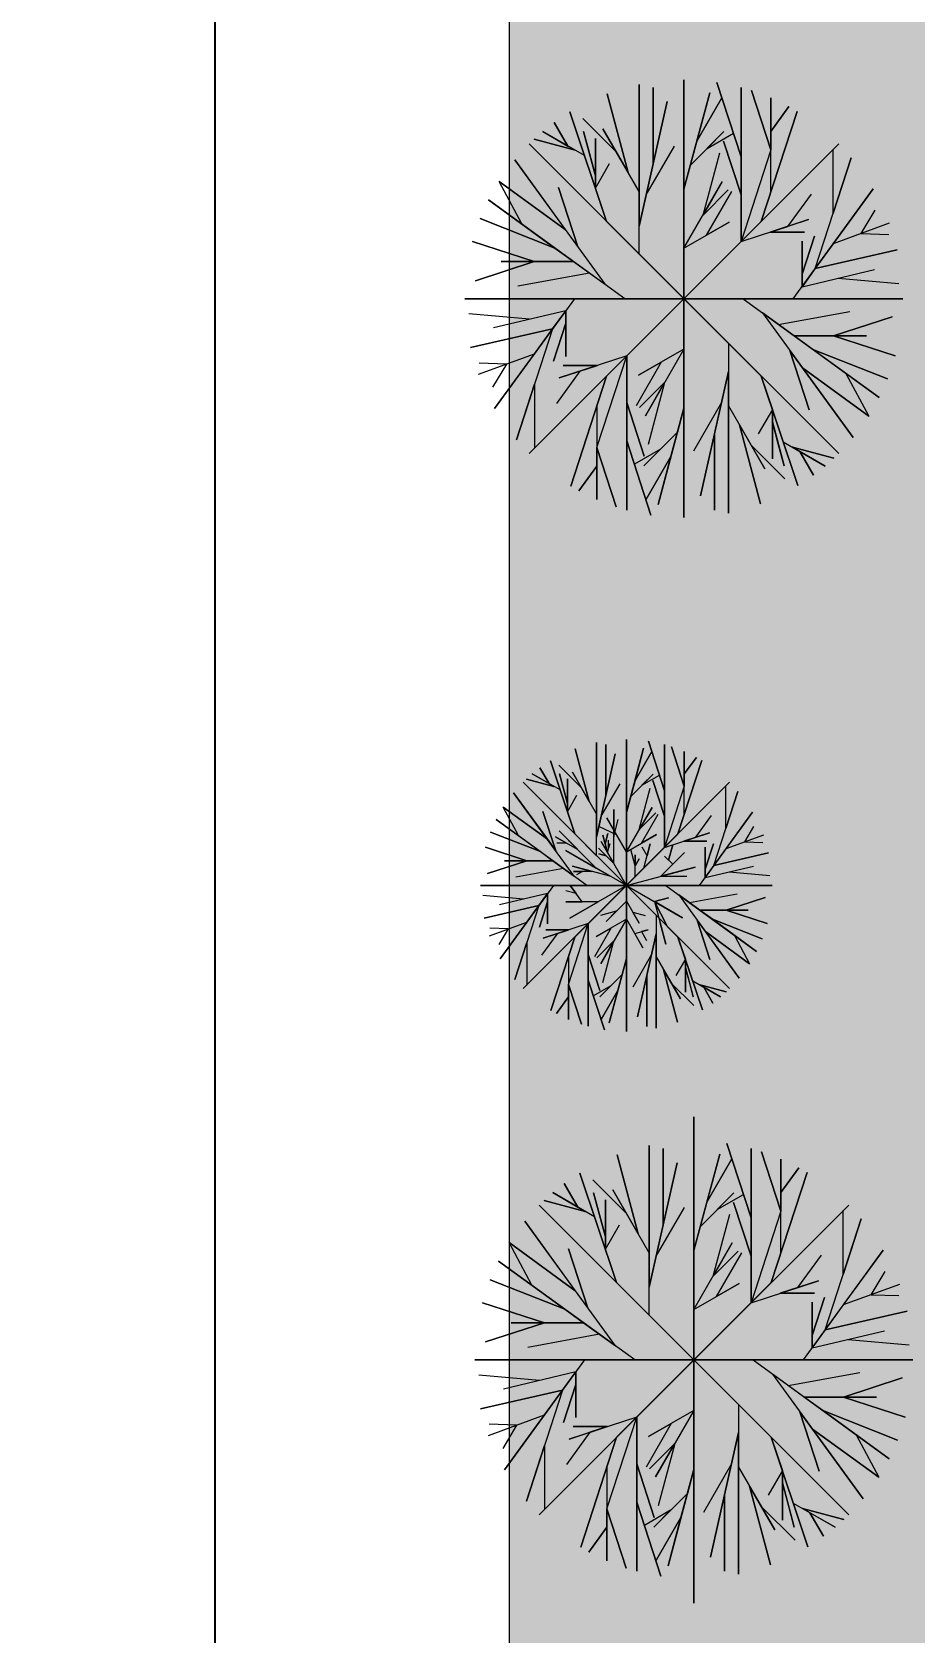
# Model space of a CAD drawing. Header units: millimetres. Extents: x 0 to 241, y -16 to 86.
# Drawn here: x 189.2 to 193.47, y 11.27 to 18.98 of the extents above; entities that cross this region are included whole.
import ezdxf

# ---------------------------------------------------------------- set-up
doc = ezdxf.new("R2010")
doc.units = ezdxf.units.MM
for name, color, linetype, lineweight in [('Warstwa1', 92, 'Continuous', 15), ('Warstwa2', 30, 'Continuous', 15), ('Warstwa3', 7, 'Continuous', 15), ('Warstwa4', 91, 'Continuous', 20)]:
    doc.layers.add(name, color=color, linetype=linetype, lineweight=lineweight)
doc.styles.get("Standard").update_dxf_attribs({"font": 'arial.ttf'})
doc.dimstyles.new('Kopia ISO-25', dxfattribs={"dimtxt": 0.5, "dimasz": 0.5, "dimexe": 0.3, "dimexo": 0, "dimgap": 0.3, "dimtad": 1, "dimdec": 0, "dimtxsty": 'Standard', "dimcen": 2.5, "dimadec": 0, "dimazin": 0, "dimtfac": 1, "dimtdec": 0, "dimtmove": 0, "dimatfit": 3, "dimfxl": 1, "dimarcsym": 0})

# ---------------------------------------------------------------- blocks, each defined once
blk = doc.blocks.new('*D13')
at = {"layer": 'Defpoints', "color": 0, "transparency": 16777216}
for p in [(191.5, 27.2), (190.0829, -14.2), (191.5, -14.2)]:
    blk.add_point(p, dxfattribs=at)
at = {"layer": 'Warstwa3', "color": 0, "lineweight": -2, "transparency": 16777216}
for p, q in [((191.5, 27.2), (189.7829, 27.2)), ((190.0829, 26.7), (190.0829, -13.7)), ((191.5, -14.2), (189.7829, -14.2))]:
    blk.add_line(p, q, dxfattribs=at)
at = {"layer": 'Warstwa3', "color": 0, "transparency": 16777216}
for points in [[(189.9996, 26.7), (190.1663, 26.7), (190.0829, 27.2)], [(189.9996, -13.7), (190.1663, -13.7), (190.0829, -14.2)]]:
    blk.add_solid(points, dxfattribs=at)
at = {"layer": 'Warstwa3', "color": 0, "transparency": 16777216, "insert": (189.5319, 6.5), "char_height": 0.5, "attachment_point": 5, "rotation": 90}
blk.add_mtext('41', dxfattribs=at)

msp = doc.modelspace()

# ---------------------------------------------------------------- hatches: boundary and pattern name
at = {"layer": 'Warstwa4'}
h = msp.add_hatch(color=256, dxfattribs=at)
h.set_gradient(color1=(127, 255, 127), color2=(127, 255, 127), tint=1)
h.paths.add_polyline_path([(191.5, -14.2), (218.35, -14.2), (218.35, 26.2), (199.596, 26.887), (199.596, 26.817), (199.596, 26.1232), (206.7291, 25.763), (206.7291, 24.2463), (216.65, 23.8873), (216.65, -12.4), (214.3, -12.4), (193.6, -12.4), (193.5, -12.4), (193.5, 27.1103), (191.5, 27.1835)])

# ---------------------------------------------------------------- linework, layer by layer
at = {"layer": 'Warstwa1'}
for p, q in [((192.1246, 17.9082), (192.1246, 18.7242)), ((192.1246, 18.7242), (192.1246, 18.2089)), ((192.3394, 16.6404), (192.3394, 18.7464)), ((192.3394, 18.7464), (192.3394, 17.6934)), ((192.3394, 17.6934), (192.3394, 18.7464)), ((192.3394, 18.7464), (192.3394, 16.6404)), ((192.6142, 18.3768), (192.4981, 18.7343)), ((192.4981, 18.7343), (192.6142, 18.3768)), ((192.0719, 18.3003), (191.9702, 18.6795)), ((191.9702, 18.6795), (192.0719, 18.3003)), ((192.1246, 18.043), (192.2591, 18.6422)), ((192.1919, 18.3426), (192.1919, 18.7099)), ((192.1919, 18.7099), (192.1919, 18.3426)), ((192.2591, 18.6422), (192.1919, 18.3426)), ((192.3394, 18.2199), (192.4637, 18.6839)), ((192.4637, 18.6839), (192.4016, 18.4519)), ((192.4016, 18.4519), (192.522, 18.6605)), ((192.522, 18.6605), (192.4016, 18.4519)), ((192.6142, 18.3768), (192.6142, 18.7099)), ((192.6142, 18.7099), (192.6142, 18.1928)), ((192.7574, 18.409), (192.6645, 18.6949)), ((192.6645, 18.6949), (192.7574, 18.409)), ((192.7574, 18.4981), (192.7574, 18.6598)), ((192.7574, 18.6598), (192.7574, 18.409)), ((191.9671, 18.0657), (191.7912, 18.5917)), ((191.7912, 18.5917), (191.9671, 18.0657)), ((192.7117, 18.0657), (192.8836, 18.5948)), ((192.8836, 18.5948), (192.7117, 18.0657)), ((192.7574, 18.4981), (192.8442, 18.6175)), ((192.8442, 18.6175), (192.7574, 18.4981)), ((191.8612, 18.3824), (191.6602, 18.4981)), ((191.6602, 18.4981), (191.7814, 18.4281)), ((191.7814, 18.4281), (191.7157, 18.5418)), ((191.7157, 18.5418), (191.7814, 18.4281)), ((192.0154, 18.3981), (191.853, 18.5605)), ((191.9137, 18.285), (191.8567, 18.4977)), ((191.8567, 18.4977), (191.8852, 18.3914)), ((192.1246, 18.2089), (191.95, 18.5113)), ((191.95, 18.5113), (192.0719, 18.3003)), ((192.3705, 18.3359), (192.532, 18.4974)), ((192.532, 18.4974), (192.4512, 18.4166)), ((192.4512, 18.4166), (192.5776, 18.4896)), ((192.7574, 18.2065), (192.7574, 18.4981)), ((192.3394, 17.6934), (191.5948, 18.4379)), ((191.5948, 18.4379), (193.084, 16.9488)), ((191.5948, 16.9488), (193.084, 18.4379)), ((191.8165, 18.4079), (191.6185, 18.4609)), ((191.6185, 18.4609), (191.8165, 18.4079)), ((191.7814, 18.4281), (191.8165, 18.4079)), ((191.9137, 18.2255), (191.9137, 18.4635)), ((191.9137, 18.4635), (191.9137, 18.2255)), ((192.1582, 18.1928), (192.2937, 18.4274)), ((192.4016, 18.4519), (192.3394, 18.2199)), ((192.3394, 17.6934), (193.084, 18.4379)), ((192.6142, 18.1928), (192.5303, 18.4511)), ((192.5303, 18.4511), (192.6142, 18.1928)), ((192.7574, 18.409), (192.6142, 17.9682)), ((193.0578, 18.1051), (193.0578, 18.4118)), ((191.9616, 17.7611), (191.5255, 18.3614)), ((191.5255, 18.3614), (191.769, 18.0262)), ((191.8852, 18.3914), (191.9137, 18.285)), ((191.9137, 18.2255), (191.9137, 18.3445)), ((191.9137, 18.3445), (191.9137, 18.285)), ((191.9137, 18.2255), (191.9821, 18.344)), ((192.0719, 18.3003), (192.0154, 18.3981)), ((192.1919, 18.3426), (192.1246, 18.043)), ((192.3394, 18.2199), (192.3705, 18.3359)), ((192.4318, 18.0961), (192.5119, 18.3951)), ((192.6142, 17.9682), (192.6142, 18.3768)), ((192.9711, 17.8381), (193.1445, 18.372)), ((193.1445, 18.372), (193.0578, 18.1051)), ((191.769, 18.0262), (191.4504, 18.2577)), ((191.4504, 18.2577), (191.769, 18.0262)), ((191.5596, 18.0532), (191.4504, 18.2577)), ((191.9137, 18.285), (191.9137, 18.2255)), ((192.3394, 17.936), (192.5242, 18.2561)), ((192.5242, 18.2561), (192.4318, 18.0961)), ((191.8296, 17.9428), (191.7369, 18.228)), ((191.7369, 18.228), (191.8296, 17.9428)), ((191.9671, 18.0657), (191.9137, 18.2255)), ((192.1246, 18.2089), (192.1246, 18.043)), ((192.1246, 18.043), (192.1582, 18.1928)), ((192.3394, 18.2199), (192.3394, 17.936)), ((192.4318, 18.0961), (192.5525, 18.2168)), ((192.5525, 18.2168), (192.4318, 18.0961)), ((192.4483, 17.9989), (192.5694, 18.2086)), ((192.6142, 18.1928), (192.6142, 17.9682)), ((192.7117, 18.0657), (192.7574, 18.2065)), ((192.8399, 18.0415), (192.9529, 18.1971)), ((192.8659, 17.6934), (193.25, 18.2221)), ((193.25, 18.2221), (193.058, 17.9577)), ((192.0549, 17.6934), (191.4, 18.1691)), ((191.4, 18.1691), (191.7191, 17.9373)), ((193.1928, 18.0073), (193.2592, 18.1195)), ((191.7191, 17.9373), (191.3595, 18.0787)), ((191.3595, 18.0787), (191.7191, 17.9373)), ((191.769, 18.0262), (191.8296, 17.9428)), ((191.9671, 18.0657), (191.9671, 18.0657)), ((191.9671, 18.0657), (192.1246, 17.9082)), ((192.7117, 18.0657), (192.3394, 17.6934)), ((192.3394, 17.936), (192.5572, 18.0618)), ((192.5572, 18.0618), (192.4483, 17.9989)), ((192.6142, 17.9682), (192.9393, 18.0738)), ((192.9393, 18.0738), (192.7546, 18.0138)), ((192.7546, 18.0138), (192.8399, 18.0415)), ((193.3276, 18.0569), (193.058, 17.9577)), ((193.3276, 18.0569), (193.058, 17.9577)), ((193.3276, 18.0569), (193.3276, 18.0569)), ((193.3276, 18.0569), (193.3276, 18.0569)), ((193.3276, 18.0569), (193.3276, 18.0569)), ((193.3276, 18.0569), (193.3276, 18.0569)), ((193.3276, 18.0569), (193.3276, 18.0569)), ((193.3276, 18.0569), (193.3276, 18.0569)), ((191.62, 17.872), (191.323, 17.9685)), ((191.323, 17.9685), (191.62, 17.872)), ((192.7546, 18.0138), (192.9199, 18.0138)), ((192.9199, 18.0138), (192.7546, 18.0138)), ((192.9079, 17.8115), (192.9673, 17.9941)), ((192.9673, 17.9941), (192.9079, 17.8115)), ((192.9079, 17.7512), (192.9079, 17.9709)), ((192.9079, 17.9709), (192.9079, 17.8115)), ((193.058, 17.9577), (192.9711, 17.8381)), ((193.058, 17.9577), (193.058, 17.9577)), ((193.058, 17.9577), (193.058, 17.9577)), ((193.058, 17.9577), (193.058, 17.9577)), ((193.1928, 18.0073), (193.1928, 18.0073)), ((193.1928, 18.0073), (193.3249, 18.0026)), ((191.62, 17.872), (191.3376, 17.7802)), ((191.3376, 17.7802), (191.62, 17.872)), ((191.809, 17.872), (191.4609, 17.872)), ((191.4609, 17.872), (191.62, 17.872)), ((191.62, 17.872), (191.809, 17.872)), ((191.7191, 17.9373), (191.809, 17.872)), ((191.809, 17.872), (191.9616, 17.7611)), ((192.9711, 17.8381), (193.3658, 17.9286)), ((193.3658, 17.9286), (192.9711, 17.8381)), ((191.8853, 17.8166), (191.5408, 17.754)), ((192.9711, 17.8381), (192.9079, 17.7512)), ((192.9079, 17.7512), (193.2559, 17.8333)), ((192.9079, 17.8115), (192.9079, 17.7512)), ((193.0819, 17.7922), (193.3742, 17.766)), ((192.3394, 17.6934), (191.2864, 17.6934)), ((191.2864, 17.6934), (193.3924, 17.6934)), ((192.1167, 17.6934), (191.2864, 17.6934)), ((191.8129, 17.6934), (191.4288, 17.1646)), ((192.3394, 17.6934), (191.5948, 16.9488)), ((191.8129, 17.6934), (192.1167, 17.6934)), ((191.8129, 17.6934), (192.0549, 17.6934)), ((191.9671, 17.3211), (192.3394, 17.6934)), ((192.3394, 17.6934), (192.3394, 16.6404)), ((193.3924, 17.6934), (192.3394, 17.6934)), ((193.084, 16.9488), (192.3394, 17.6934)), ((192.3394, 16.6404), (192.3394, 17.6934)), ((192.3394, 17.6934), (193.3924, 17.6934)), ((192.3394, 17.6934), (193.084, 16.9488)), ((192.8659, 17.6934), (192.5621, 17.6934)), ((192.5621, 17.6934), (193.3924, 17.6934)), ((192.8659, 17.6934), (192.6239, 17.6934)), ((192.6239, 17.6934), (193.2788, 17.2176)), ((191.5969, 17.5945), (191.3046, 17.6207)), ((191.7709, 17.6355), (191.4229, 17.5535)), ((191.7077, 17.5486), (191.7709, 17.6355)), ((191.7709, 17.5753), (191.7115, 17.3926)), ((191.7115, 17.3926), (191.7709, 17.5753)), ((191.7709, 17.6355), (191.7709, 17.4159)), ((191.7709, 17.5753), (191.7709, 17.6355)), ((191.7709, 17.4159), (191.7709, 17.5753)), ((192.8698, 17.5147), (192.7172, 17.6256)), ((192.7172, 17.6256), (193.1534, 17.0253)), ((192.7935, 17.5702), (193.138, 17.6327)), ((193.0588, 17.5147), (193.3412, 17.6065)), ((193.3412, 17.6065), (193.0588, 17.5147)), ((191.7077, 17.5486), (191.313, 17.4582)), ((191.313, 17.4582), (191.7077, 17.5486)), ((191.7077, 17.5486), (191.5343, 17.0147)), ((191.6208, 17.429), (191.7077, 17.5486)), ((192.9597, 17.4494), (192.8698, 17.5147)), ((192.8698, 17.5147), (193.2179, 17.5147)), ((193.0588, 17.5147), (192.8698, 17.5147)), ((193.2179, 17.5147), (193.0588, 17.5147)), ((193.0588, 17.5147), (193.3558, 17.4182)), ((193.3558, 17.4182), (193.0588, 17.5147)), ((191.3512, 17.3298), (191.6208, 17.429)), ((191.3512, 17.3298), (191.6208, 17.429)), ((191.4288, 17.1646), (191.6208, 17.429)), ((191.6208, 17.429), (191.6208, 17.429)), ((191.6208, 17.429), (191.6208, 17.429)), ((191.6208, 17.429), (191.6208, 17.429)), ((192.0646, 17.4185), (191.7395, 17.3129)), ((191.9214, 16.9778), (192.0646, 17.4185)), ((192.0646, 17.4185), (192.0646, 17.0099)), ((192.0646, 17.1939), (192.0646, 17.4185)), ((192.3394, 17.4507), (192.1216, 17.3249)), ((192.3394, 17.4507), (192.1546, 17.1306)), ((192.3394, 17.1669), (192.3394, 17.4507)), ((192.7117, 17.3211), (192.5542, 17.4786)), ((192.5542, 17.4786), (192.5542, 16.6625)), ((192.9098, 17.3605), (192.8492, 17.444)), ((192.8492, 17.444), (192.9419, 17.1587)), ((192.9419, 17.1587), (192.8492, 17.444)), ((193.2788, 17.2176), (192.9597, 17.4494)), ((192.9597, 17.4494), (193.3194, 17.308)), ((193.3194, 17.308), (192.9597, 17.4494)), ((191.3512, 17.3298), (191.3512, 17.3298)), ((191.3512, 17.3298), (191.3512, 17.3298)), ((191.3512, 17.3298), (191.3512, 17.3298)), ((191.3512, 17.3298), (191.3512, 17.3298)), ((191.3512, 17.3298), (191.3512, 17.3298)), ((191.3512, 17.3298), (191.3512, 17.3298)), ((191.486, 17.3794), (191.3539, 17.3841)), ((191.486, 17.3794), (191.4196, 17.2672)), ((191.486, 17.3794), (191.486, 17.3794)), ((191.8389, 17.3452), (191.7259, 17.1896)), ((191.7395, 17.3129), (191.9242, 17.3729)), ((191.9242, 17.3729), (191.7589, 17.3729)), ((191.7589, 17.3729), (191.9242, 17.3729)), ((191.9242, 17.3729), (191.8389, 17.3452)), ((192.2305, 17.3878), (192.1094, 17.1781)), ((192.1216, 17.3249), (192.2305, 17.3878)), ((192.5542, 17.3437), (192.4197, 16.7445)), ((192.4869, 17.0441), (192.5542, 17.3437)), ((192.5542, 17.3437), (192.5206, 17.1939)), ((192.5542, 17.1778), (192.5542, 17.3437)), ((193.1534, 17.0253), (192.9098, 17.3605)), ((192.9098, 17.3605), (193.2284, 17.129)), ((193.2284, 17.129), (192.9098, 17.3605)), ((193.1192, 17.3335), (193.2284, 17.129)), ((191.5343, 17.0147), (191.621, 17.2817)), ((191.621, 17.2817), (191.621, 16.975)), ((191.9671, 17.3211), (191.7952, 16.7919)), ((191.7952, 16.7919), (191.9671, 17.3211)), ((191.9671, 17.3211), (191.9214, 17.1803)), ((192.247, 17.2906), (192.1263, 17.1699)), ((192.1263, 17.1699), (192.247, 17.2906)), ((192.1546, 17.1306), (192.247, 17.2906)), ((192.247, 17.2906), (192.1669, 16.9916)), ((192.7117, 17.3211), (192.8876, 16.795)), ((192.8876, 16.795), (192.7117, 17.3211)), ((192.7117, 17.3211), (192.7117, 17.3211)), ((192.7117, 17.3211), (192.7651, 17.1612)), ((191.9214, 17.1803), (191.9214, 16.8886)), ((192.0646, 16.6769), (192.0646, 17.1939)), ((192.0646, 17.1939), (192.1485, 16.9356)), ((192.1485, 16.9356), (192.0646, 17.1939)), ((192.5206, 17.1939), (192.3851, 16.9593)), ((192.5542, 16.6625), (192.5542, 17.1778)), ((192.5542, 17.1778), (192.7288, 16.8754)), ((192.3394, 17.1669), (192.2151, 16.7028)), ((192.2772, 16.9348), (192.3394, 17.1669)), ((192.3394, 17.1669), (192.3083, 17.0508)), ((192.7651, 17.1612), (192.6967, 17.0428)), ((192.7651, 17.1612), (192.7651, 16.9232)), ((192.7651, 16.9232), (192.7651, 17.1612)), ((192.7651, 17.1612), (192.7651, 17.0422)), ((192.7651, 17.1017), (192.7651, 17.1612)), ((192.7651, 17.0422), (192.7651, 17.1017)), ((192.7651, 17.1017), (192.8221, 16.889)), ((192.7936, 16.9954), (192.7651, 17.1017)), ((192.3083, 17.0508), (192.1468, 16.8894)), ((192.4197, 16.7445), (192.4869, 17.0441)), ((192.4869, 17.0441), (192.4869, 16.6768)), ((192.4869, 16.6768), (192.4869, 17.0441)), ((192.7288, 16.8754), (192.6069, 17.0864)), ((192.6069, 17.0864), (192.7086, 16.7072)), ((192.7086, 16.7072), (192.6069, 17.0864)), ((192.6069, 17.0864), (192.6634, 16.9886)), ((191.9214, 16.7269), (191.9214, 16.9778)), ((191.9214, 16.9778), (192.0143, 16.6918)), ((192.0143, 16.6918), (191.9214, 16.9778)), ((192.0646, 17.0099), (192.1807, 16.6524)), ((192.1807, 16.6524), (192.0646, 17.0099)), ((192.0646, 17.0099), (192.0646, 16.6769)), ((192.2276, 16.9701), (192.1012, 16.8972)), ((192.1468, 16.8894), (192.2276, 16.9701)), ((192.6634, 16.9886), (192.8258, 16.8263)), ((192.8221, 16.889), (192.7936, 16.9954)), ((192.8176, 17.0044), (193.0186, 16.8887)), ((192.8974, 16.9586), (192.8623, 16.9789)), ((192.8623, 16.9789), (193.0603, 16.9258)), ((193.0603, 16.9258), (192.8623, 16.9789)), ((193.0186, 16.8887), (192.8974, 16.9586)), ((192.8974, 16.9586), (192.9631, 16.8449)), ((192.9631, 16.8449), (192.8974, 16.9586)), ((191.9214, 16.8886), (191.8346, 16.7692)), ((191.8346, 16.7692), (191.9214, 16.8886)), ((191.9214, 16.8886), (191.9214, 16.7269)), ((192.2772, 16.9348), (192.1568, 16.7262)), ((192.1568, 16.7262), (192.2772, 16.9348)), ((192.2151, 16.7028), (192.2772, 16.9348)), ((191.9197, 15.014), (191.9197, 15.5581)), ((191.9197, 15.5581), (191.9197, 15.2146)), ((192.0629, 14.1688), (192.0629, 15.5728)), ((192.0629, 15.5728), (192.0629, 14.8708)), ((192.0629, 14.8708), (192.0629, 15.5728)), ((192.0629, 15.5728), (192.0629, 14.1688)), ((192.2462, 15.3265), (192.1687, 15.5648)), ((192.1687, 15.5648), (192.2462, 15.3265)), ((191.8846, 15.2755), (191.8168, 15.5283)), ((191.8168, 15.5283), (191.8846, 15.2755)), ((191.9197, 15.1039), (192.0094, 15.5034)), ((191.9646, 15.3037), (191.9646, 15.5485)), ((191.9646, 15.5485), (191.9646, 15.3037)), ((192.0094, 15.5034), (191.9646, 15.3037)), ((192.0629, 15.2218), (192.1458, 15.5312)), ((192.1458, 15.5312), (192.1044, 15.3765)), ((192.1044, 15.3765), (192.1847, 15.5156)), ((192.1847, 15.5156), (192.1044, 15.3765)), ((192.2462, 15.3265), (192.2462, 15.5485)), ((192.2462, 15.5485), (192.2462, 15.2038)), ((192.3416, 15.3479), (192.2797, 15.5385)), ((192.2797, 15.5385), (192.3416, 15.3479)), ((192.3416, 15.4074), (192.3416, 15.5151)), ((192.3416, 15.5151), (192.3416, 15.3479)), ((192.3416, 15.4074), (192.3994, 15.4869)), ((192.3994, 15.4869), (192.3416, 15.4074)), ((191.7441, 15.3302), (191.6102, 15.4073)), ((191.6102, 15.4073), (191.6909, 15.3607)), ((191.6909, 15.3607), (191.6472, 15.4365)), ((191.6472, 15.4365), (191.6909, 15.3607)), ((191.8147, 15.119), (191.6975, 15.4698)), ((191.6975, 15.4698), (191.8147, 15.119)), ((191.8469, 15.3407), (191.7387, 15.4489)), ((191.7791, 15.2653), (191.7411, 15.4071)), ((191.7411, 15.4071), (191.7601, 15.3362)), ((191.9197, 15.2146), (191.8033, 15.4162)), ((191.8033, 15.4162), (191.8846, 15.2755)), ((192.0837, 15.2992), (192.1913, 15.4068)), ((192.1913, 15.4068), (192.1375, 15.353)), ((192.3111, 15.119), (192.4258, 15.4718)), ((192.4258, 15.4718), (192.3111, 15.119)), ((192.3416, 15.2129), (192.3416, 15.4074)), ((192.0629, 14.8708), (191.5666, 15.3672)), ((191.5666, 15.3672), (192.5593, 14.3745)), ((191.5666, 14.3745), (192.5593, 15.3672)), ((191.7143, 15.3472), (191.5823, 15.3825)), ((191.5823, 15.3825), (191.7143, 15.3472)), ((191.6909, 15.3607), (191.7143, 15.3472)), ((191.7601, 15.3362), (191.7791, 15.2653)), ((191.7791, 15.2256), (191.7791, 15.3843)), ((191.7791, 15.3843), (191.7791, 15.2256)), ((191.8846, 15.2755), (191.8469, 15.3407)), ((191.9422, 15.2038), (192.0325, 15.3602)), ((192.1044, 15.3765), (192.0629, 15.2218)), ((192.0629, 14.8708), (192.5593, 15.3672)), ((192.1245, 15.1393), (192.178, 15.3387)), ((192.1375, 15.353), (192.2217, 15.4016)), ((192.2462, 15.2038), (192.1902, 15.376)), ((192.1902, 15.376), (192.2462, 15.2038)), ((192.3416, 15.3479), (192.2462, 15.0541)), ((192.2462, 15.0541), (192.2462, 15.3265)), ((192.5419, 15.1453), (192.5419, 15.3498)), ((191.8111, 14.916), (191.5203, 15.3162)), ((191.5203, 15.3162), (191.6827, 15.0928)), ((191.7791, 15.2256), (191.7791, 15.3049)), ((191.7791, 15.3049), (191.7791, 15.2653)), ((191.7791, 15.2256), (191.8247, 15.3046)), ((191.7791, 15.2653), (191.7791, 15.2256)), ((191.9646, 15.3037), (191.9197, 15.1039)), ((192.0629, 15.2218), (192.0837, 15.2992)), ((192.4841, 14.9673), (192.5997, 15.3233)), ((192.5997, 15.3233), (192.5419, 15.1453)), ((191.8732, 14.8708), (191.4367, 15.188)), ((191.4367, 15.188), (191.6494, 15.0335)), ((191.6827, 15.0928), (191.4703, 15.2471)), ((191.4703, 15.2471), (191.6827, 15.0928)), ((191.5431, 15.1107), (191.4703, 15.2471)), ((191.7231, 15.0371), (191.6613, 15.2273)), ((191.6613, 15.2273), (191.7231, 15.0371)), ((191.8147, 15.119), (191.7791, 15.2256)), ((191.9197, 15.2146), (191.9197, 15.1039)), ((191.9197, 15.1039), (191.9422, 15.2038)), ((192.0629, 15.0326), (191.9682, 15.1967)), ((191.9682, 15.1967), (192.0156, 15.1147)), ((192.002, 14.9764), (192.002, 15.236)), ((192.002, 15.236), (192.002, 15.1062)), ((192.002, 15.1062), (192.0239, 15.1879)), ((192.0629, 15.0326), (192.1861, 15.246)), ((192.0629, 15.2218), (192.0629, 15.0326)), ((192.1861, 15.246), (192.1245, 15.1393)), ((192.1245, 15.1393), (192.205, 15.2198)), ((192.205, 15.2198), (192.1245, 15.1393)), ((192.1355, 15.0745), (192.2163, 15.2144)), ((192.2462, 15.2038), (192.2462, 15.0541)), ((192.3111, 15.119), (192.3416, 15.2129)), ((192.3966, 15.1029), (192.472, 15.2067)), ((192.4139, 14.8708), (192.67, 15.2233)), ((192.67, 15.2233), (192.542, 15.0471)), ((191.6494, 15.0335), (191.4096, 15.1277)), ((191.4096, 15.1277), (191.6494, 15.0335)), ((191.8281, 15.0442), (191.7226, 15.1051)), ((191.7226, 15.1051), (191.7754, 15.0746)), ((191.9174, 14.9548), (191.7388, 15.1335)), ((191.7388, 15.1335), (191.8281, 15.0442)), ((191.8147, 15.119), (191.8147, 15.119)), ((191.8147, 15.119), (191.9197, 15.014)), ((192.0156, 15.1147), (191.9309, 15.1539)), ((191.9715, 15.0292), (191.949, 15.1132)), ((191.949, 15.1132), (191.9603, 15.0712)), ((191.9603, 15.0712), (191.9734, 15.12)), ((191.9734, 15.12), (191.9603, 15.0712)), ((192.3111, 15.119), (192.0629, 14.8708)), ((192.0629, 15.0326), (192.2081, 15.1165)), ((192.2081, 15.1165), (192.1355, 15.0745)), ((192.2462, 15.0541), (192.4629, 15.1245)), ((192.4629, 15.1245), (192.3397, 15.0845)), ((192.3397, 15.0845), (192.3966, 15.1029)), ((192.7218, 15.1132), (192.542, 15.0471)), ((192.7218, 15.1132), (192.542, 15.0471)), ((192.6319, 15.0802), (192.6762, 15.155)), ((192.7218, 15.1132), (192.7218, 15.1132)), ((192.7218, 15.1132), (192.7218, 15.1132)), ((192.7218, 15.1132), (192.7218, 15.1132)), ((192.7218, 15.1132), (192.7218, 15.1132)), ((192.7218, 15.1132), (192.7218, 15.1132)), ((192.7218, 15.1132), (192.7218, 15.1132)), ((191.5833, 14.9899), (191.3853, 15.0543)), ((191.3853, 15.0543), (191.5833, 14.9899)), ((191.6494, 15.0335), (191.7093, 14.9899)), ((191.6827, 15.0928), (191.7231, 15.0371)), ((191.7754, 15.0746), (191.7283, 15.0746)), ((192.0629, 14.8708), (191.772, 15.0388)), ((191.772, 15.0388), (191.9174, 14.9548)), ((192.002, 14.9764), (191.9283, 15.0501)), ((191.9283, 15.0501), (191.9651, 15.0132)), ((191.9651, 15.0132), (191.9302, 15.0226)), ((191.9302, 15.0226), (191.9651, 15.0132)), ((192.0629, 14.8708), (191.9411, 15.0819)), ((191.9411, 15.0819), (192.002, 14.9764)), ((191.9603, 15.0712), (191.9715, 15.0292)), ((191.9715, 15.0292), (191.9827, 15.0709)), ((191.9771, 15.05), (191.9771, 15.0886)), ((191.9827, 15.0709), (191.9771, 15.05)), ((192.1048, 14.9658), (192.0837, 15.0446)), ((192.1048, 14.9127), (192.1048, 15.0189)), ((192.1048, 15.0189), (192.1048, 14.9658)), ((192.1623, 15.013), (192.138, 15.0551)), ((192.1466, 14.9545), (192.1779, 15.0714)), ((192.1779, 15.0714), (192.1623, 15.013)), ((192.2285, 14.9152), (192.3431, 15.0298)), ((192.266, 14.9923), (192.286, 15.067)), ((192.286, 15.067), (192.266, 14.9923)), ((192.3431, 15.0298), (192.2858, 14.9725)), ((192.3397, 15.0845), (192.4499, 15.0845)), ((192.4499, 15.0845), (192.3397, 15.0845)), ((192.442, 14.9496), (192.4815, 15.0714)), ((192.4815, 15.0714), (192.442, 14.9496)), ((192.442, 14.9094), (192.442, 15.0558)), ((192.442, 15.0558), (192.442, 14.9496)), ((192.542, 15.0471), (192.4841, 14.9673)), ((192.4841, 14.9673), (192.7472, 15.0276)), ((192.7472, 15.0276), (192.4841, 14.9673)), ((192.542, 15.0471), (192.542, 15.0471)), ((192.542, 15.0471), (192.542, 15.0471)), ((192.542, 15.0471), (192.542, 15.0471)), ((192.6319, 15.0802), (192.6319, 15.0802)), ((192.6319, 15.0802), (192.7199, 15.077)), ((191.5833, 14.9899), (191.3951, 14.9288)), ((191.3951, 14.9288), (191.5833, 14.9899)), ((191.7093, 14.9899), (191.4773, 14.9899)), ((191.4773, 14.9899), (191.5833, 14.9899)), ((191.7602, 14.953), (191.5305, 14.9112)), ((191.5833, 14.9899), (191.7093, 14.9899)), ((191.7093, 14.9899), (191.8111, 14.916)), ((191.9895, 14.9132), (191.803, 14.9632)), ((191.803, 14.9632), (191.8963, 14.9382)), ((191.9174, 14.9548), (191.9895, 14.9132)), ((192.0629, 14.8708), (192.3941, 14.9596)), ((192.0629, 14.8708), (192.1466, 14.9545)), ((192.1048, 14.9658), (192.1243, 14.9996)), ((192.1243, 14.9996), (192.1048, 14.9658)), ((192.3941, 14.9596), (192.2285, 14.9152)), ((192.2858, 14.9725), (192.2462, 15.0121)), ((192.2462, 15.0121), (192.266, 14.9923)), ((192.4841, 14.9673), (192.442, 14.9094)), ((192.442, 14.9094), (192.6739, 14.9641)), ((192.442, 14.9496), (192.442, 14.9094)), ((192.0629, 14.8708), (191.3609, 14.8708)), ((191.3609, 14.8708), (192.7649, 14.8708)), ((191.9145, 14.8708), (191.3609, 14.8708)), ((191.7119, 14.8708), (191.4558, 14.5184)), ((192.0629, 14.8708), (191.5666, 14.3745)), ((191.7119, 14.8708), (191.9145, 14.8708)), ((191.7119, 14.8708), (191.8732, 14.8708)), ((192.0629, 14.8708), (191.7909, 14.7138)), ((191.8494, 14.7923), (191.7926, 14.8708)), ((191.7926, 14.8708), (191.821, 14.8316)), ((191.8963, 14.9382), (191.8084, 14.9382)), ((191.8084, 14.9382), (191.8523, 14.9382)), ((191.8147, 14.6226), (192.0629, 14.8708)), ((191.8523, 14.9382), (191.8228, 14.9212)), ((192.0629, 14.8708), (192.0629, 14.1688)), ((192.7649, 14.8708), (192.0629, 14.8708)), ((192.5593, 14.3745), (192.0629, 14.8708)), ((192.0629, 14.1688), (192.0629, 14.8708)), ((192.0629, 14.8708), (192.7649, 14.8708)), ((192.0629, 14.8708), (192.5593, 14.3745)), ((192.0629, 14.8708), (192.3329, 14.715)), ((192.4139, 14.8708), (192.2114, 14.8708)), ((192.2114, 14.8708), (192.7649, 14.8708)), ((192.2285, 14.9152), (192.3538, 14.9152)), ((192.4139, 14.8708), (192.2526, 14.8708)), ((192.2526, 14.8708), (192.6892, 14.5537)), ((192.5579, 14.9368), (192.7528, 14.9193)), ((191.5679, 14.8049), (191.3731, 14.8224)), ((191.6839, 14.8323), (191.452, 14.7776)), ((191.6418, 14.7743), (191.6839, 14.8323)), ((191.6839, 14.7921), (191.6444, 14.6703)), ((191.6444, 14.6703), (191.6839, 14.7921)), ((191.6839, 14.8323), (191.6839, 14.6858)), ((191.6839, 14.7921), (191.6839, 14.8323)), ((191.6839, 14.6858), (191.6839, 14.7921)), ((191.821, 14.8316), (191.7719, 14.8447)), ((191.9269, 14.7923), (191.7719, 14.7923)), ((191.7719, 14.7923), (191.8494, 14.7923)), ((191.7909, 14.7138), (191.9269, 14.7923)), ((192.0629, 14.7951), (191.9655, 14.6976)), ((192.0629, 14.7951), (192.1243, 14.6888)), ((192.1979, 14.7929), (192.2654, 14.811)), ((192.2654, 14.811), (192.1979, 14.7929)), ((192.3329, 14.715), (192.1979, 14.7929)), ((192.1979, 14.7929), (192.2586, 14.6751)), ((192.2586, 14.6751), (192.1979, 14.7929)), ((192.1979, 14.7929), (192.2529, 14.5878)), ((192.4165, 14.7518), (192.3148, 14.8257)), ((192.3148, 14.8257), (192.6056, 14.4255)), ((192.3657, 14.7887), (192.5954, 14.8304)), ((192.5425, 14.7518), (192.7308, 14.8129)), ((192.7308, 14.8129), (192.5425, 14.7518)), ((191.6418, 14.7743), (191.3787, 14.714)), ((191.3787, 14.714), (191.6418, 14.7743)), ((191.6418, 14.7743), (191.5262, 14.4184)), ((191.5839, 14.6946), (191.6418, 14.7743)), ((192.0142, 14.7464), (191.9388, 14.7262)), ((191.9655, 14.6976), (192.0142, 14.7464)), ((192.1243, 14.6888), (192.0936, 14.742)), ((192.0936, 14.742), (192.1526, 14.7262)), ((192.3111, 14.6226), (192.2061, 14.7276)), ((192.2061, 14.7276), (192.2061, 14.1836)), ((192.4764, 14.7082), (192.4165, 14.7518)), ((192.4165, 14.7518), (192.6486, 14.7518)), ((192.5425, 14.7518), (192.4165, 14.7518)), ((192.6486, 14.7518), (192.5425, 14.7518)), ((192.5425, 14.7518), (192.7406, 14.6874)), ((192.7406, 14.6874), (192.5425, 14.7518)), ((191.4041, 14.6285), (191.5839, 14.6946)), ((191.4041, 14.6285), (191.5839, 14.6946)), ((191.494, 14.6615), (191.4059, 14.6647)), ((191.494, 14.6615), (191.4497, 14.5867)), ((191.4558, 14.5184), (191.5839, 14.6946)), ((191.494, 14.6615), (191.494, 14.6615)), ((191.5839, 14.6946), (191.5839, 14.6946)), ((191.5839, 14.6946), (191.5839, 14.6946)), ((191.5839, 14.6946), (191.5839, 14.6946)), ((191.7293, 14.6387), (191.6539, 14.535)), ((191.8797, 14.6876), (191.663, 14.6172)), ((191.663, 14.6172), (191.7861, 14.6572)), ((191.7861, 14.6572), (191.676, 14.6572)), ((191.676, 14.6572), (191.7861, 14.6572)), ((191.7861, 14.6572), (191.7293, 14.6387)), ((191.7842, 14.3938), (191.8797, 14.6876)), ((191.8797, 14.6876), (191.8797, 14.4152)), ((191.8797, 14.5379), (191.8797, 14.6876)), ((191.9903, 14.6671), (191.9096, 14.5273)), ((192.0629, 14.7091), (191.9177, 14.6252)), ((191.9177, 14.6252), (191.9903, 14.6671)), ((192.0629, 14.7091), (191.9397, 14.4957)), ((192.0629, 14.5198), (192.0629, 14.7091)), ((192.0629, 14.7091), (192.1425, 14.5712)), ((192.1027, 14.6401), (192.1674, 14.6575)), ((192.1425, 14.5712), (192.1027, 14.6401)), ((192.2061, 14.6377), (192.1165, 14.2383)), ((192.1674, 14.6575), (192.1351, 14.6488)), ((192.1351, 14.6488), (192.16, 14.6057)), ((192.1613, 14.438), (192.2061, 14.6377)), ((192.2061, 14.6377), (192.1837, 14.5379)), ((192.2061, 14.5271), (192.2061, 14.6377)), ((192.2529, 14.5878), (192.2254, 14.6904)), ((192.4432, 14.6489), (192.4028, 14.7046)), ((192.4028, 14.7046), (192.4646, 14.5144)), ((192.4646, 14.5144), (192.4028, 14.7046)), ((192.6056, 14.4255), (192.4432, 14.6489)), ((192.4432, 14.6489), (192.6556, 14.4946)), ((192.6556, 14.4946), (192.4432, 14.6489)), ((192.6892, 14.5537), (192.4764, 14.7082)), ((192.4764, 14.7082), (192.7162, 14.6139)), ((192.7162, 14.6139), (192.4764, 14.7082)), ((191.4041, 14.6285), (191.4041, 14.6285)), ((191.4041, 14.6285), (191.4041, 14.6285)), ((191.4041, 14.6285), (191.4041, 14.6285)), ((191.4041, 14.6285), (191.4041, 14.6285)), ((191.4041, 14.6285), (191.4041, 14.6285)), ((191.4041, 14.6285), (191.4041, 14.6285)), ((191.5262, 14.4184), (191.584, 14.5964)), ((191.584, 14.5964), (191.584, 14.3919)), ((191.8147, 14.6226), (191.7001, 14.2699)), ((191.7001, 14.2699), (191.8147, 14.6226)), ((191.8147, 14.6226), (191.7842, 14.5288)), ((192.0013, 14.6024), (191.9209, 14.5219)), ((191.9209, 14.5219), (192.0013, 14.6024)), ((191.9397, 14.4957), (192.0013, 14.6024)), ((192.0013, 14.6024), (191.9479, 14.403)), ((192.3111, 14.6226), (192.4284, 14.2719)), ((192.4284, 14.2719), (192.3111, 14.6226)), ((192.3111, 14.6226), (192.3111, 14.6226)), ((192.3111, 14.6226), (192.3468, 14.5161)), ((192.5828, 14.6309), (192.6556, 14.4946)), ((191.7842, 14.5288), (191.7842, 14.3343)), ((191.8797, 14.1932), (191.8797, 14.5379)), ((191.8797, 14.5379), (191.9357, 14.3657)), ((191.9357, 14.3657), (191.8797, 14.5379)), ((192.0629, 14.5198), (191.98, 14.2105)), ((192.0215, 14.3652), (192.0629, 14.5198)), ((192.0629, 14.5198), (192.0422, 14.4425)), ((192.1837, 14.5379), (192.0934, 14.3815)), ((192.2061, 14.1836), (192.2061, 14.5271)), ((192.2061, 14.5271), (192.3225, 14.3255)), ((192.3468, 14.5161), (192.3012, 14.4371)), ((192.3468, 14.5161), (192.3468, 14.3574)), ((192.3468, 14.3574), (192.3468, 14.5161)), ((192.3468, 14.5161), (192.3468, 14.4367)), ((192.3468, 14.4764), (192.3468, 14.5161)), ((191.8797, 14.4152), (191.9572, 14.1769)), ((191.9572, 14.1769), (191.8797, 14.4152)), ((191.8797, 14.4152), (191.8797, 14.1932)), ((192.0422, 14.4425), (191.9346, 14.3348)), ((192.1165, 14.2383), (192.1613, 14.438)), ((192.1613, 14.438), (192.1613, 14.1931)), ((192.1613, 14.1931), (192.1613, 14.438)), ((192.3225, 14.3255), (192.2413, 14.4662)), ((192.2413, 14.4662), (192.309, 14.2134)), ((192.309, 14.2134), (192.2413, 14.4662)), ((192.2413, 14.4662), (192.2789, 14.401)), ((192.3468, 14.4367), (192.3468, 14.4764)), ((192.3468, 14.4764), (192.3848, 14.3346)), ((192.3658, 14.4055), (192.3468, 14.4764)), ((192.3848, 14.3346), (192.3658, 14.4055)), ((192.3817, 14.4115), (192.5157, 14.3344)), ((191.7842, 14.3343), (191.7264, 14.2548)), ((191.7264, 14.2548), (191.7842, 14.3343)), ((191.7842, 14.2265), (191.7842, 14.3938)), ((191.7842, 14.3938), (191.8462, 14.2031)), ((191.8462, 14.2031), (191.7842, 14.3938)), ((191.7842, 14.3343), (191.7842, 14.2265)), ((191.9884, 14.3887), (191.9041, 14.34)), ((191.9346, 14.3348), (191.9884, 14.3887)), ((192.0215, 14.3652), (191.9412, 14.2261)), ((191.9412, 14.2261), (192.0215, 14.3652)), ((191.98, 14.2105), (192.0215, 14.3652)), ((192.2789, 14.401), (192.3872, 14.2928)), ((192.435, 14.381), (192.4116, 14.3945)), ((192.4116, 14.3945), (192.5435, 14.3591)), ((192.5435, 14.3591), (192.4116, 14.3945)), ((192.5157, 14.3344), (192.435, 14.381)), ((192.435, 14.381), (192.4787, 14.3052)), ((192.4787, 14.3052), (192.435, 14.381)), ((192.3876, 11.4182), (192.3876, 13.7582)), ((192.3876, 13.7582), (192.3876, 11.4182)), ((192.3876, 13.6412), (192.3876, 12.5882)), ((192.3876, 12.5882), (192.3876, 13.6412)), ((192.1201, 13.1952), (192.0185, 13.5744)), ((192.0185, 13.5744), (192.1201, 13.1952)), ((192.1728, 12.8031), (192.1728, 13.6191)), ((192.1728, 13.6191), (192.1728, 13.1038)), ((192.2401, 13.2375), (192.2401, 13.6048)), ((192.2401, 13.6048), (192.2401, 13.2375)), ((192.3876, 13.1147), (192.512, 13.5788)), ((192.512, 13.5788), (192.4498, 13.3468)), ((192.4498, 13.3468), (192.5703, 13.5554)), ((192.5703, 13.5554), (192.4498, 13.3468)), ((192.6625, 13.2717), (192.5463, 13.6292)), ((192.5463, 13.6292), (192.6625, 13.2717)), ((192.6625, 13.2717), (192.6625, 13.6048)), ((192.6625, 13.6048), (192.6625, 13.0877)), ((192.8057, 13.3038), (192.7128, 13.5898)), ((192.7128, 13.5898), (192.8057, 13.3038)), ((192.0153, 12.9605), (191.8394, 13.4866)), ((191.8394, 13.4866), (192.0153, 12.9605)), ((192.1728, 12.9379), (192.3073, 13.5371)), ((192.3073, 13.5371), (192.2401, 13.2375)), ((192.7599, 12.9605), (192.9319, 13.4897)), ((192.9319, 13.4897), (192.7599, 12.9605)), ((192.8057, 13.393), (192.8057, 13.5547)), ((192.8057, 13.5547), (192.8057, 13.3038)), ((192.8057, 13.393), (192.8924, 13.5124)), ((192.8924, 13.5124), (192.8057, 13.393)), ((191.8296, 13.323), (191.764, 13.4367)), ((191.764, 13.4367), (191.8296, 13.323)), ((192.0636, 13.293), (191.9012, 13.4554)), ((192.1728, 13.1038), (191.9982, 13.4062)), ((191.9982, 13.4062), (192.1201, 13.1952)), ((192.3876, 12.5882), (191.643, 13.3328)), ((191.643, 13.3328), (193.1322, 11.8437)), ((191.643, 11.8437), (193.1322, 13.3328)), ((191.8647, 13.3027), (191.6667, 13.3558)), ((191.6667, 13.3558), (191.8647, 13.3027)), ((191.9094, 13.2773), (191.7085, 13.393)), ((191.7085, 13.393), (191.8296, 13.323)), ((191.9619, 13.1799), (191.9049, 13.3926)), ((191.9049, 13.3926), (191.9334, 13.2862)), ((191.9619, 13.1204), (191.9619, 13.3584)), ((191.9619, 13.3584), (191.9619, 13.1204)), ((192.4498, 13.3468), (192.3876, 13.1147)), ((192.3876, 12.5882), (193.1322, 13.3328)), ((192.4187, 13.2308), (192.5802, 13.3922)), ((192.5802, 13.3922), (192.4995, 13.3115)), ((192.4995, 13.3115), (192.6258, 13.3845)), ((192.6625, 13.0877), (192.5785, 13.346)), ((192.5785, 13.346), (192.6625, 13.0877)), ((192.8057, 13.1013), (192.8057, 13.393)), ((192.0098, 12.656), (191.5737, 13.2563)), ((191.5737, 13.2563), (191.8172, 12.9211)), ((191.8296, 13.323), (191.8647, 13.3027)), ((191.9334, 13.2862), (191.9619, 13.1799)), ((192.1201, 13.1952), (192.0636, 13.293)), ((192.2065, 13.0877), (192.3419, 13.3223)), ((192.48, 12.991), (192.5602, 13.29)), ((192.8057, 13.3038), (192.6625, 12.8631)), ((192.6625, 12.8631), (192.6625, 13.2717)), ((193.0193, 12.733), (193.1928, 13.2669)), ((193.106, 12.9999), (193.106, 13.3067)), ((193.1928, 13.2669), (193.106, 12.9999)), ((191.9619, 13.1204), (191.9619, 13.2394)), ((191.9619, 13.2394), (191.9619, 13.1799)), ((191.9619, 13.1204), (192.0303, 13.2389)), ((191.9619, 13.1799), (191.9619, 13.1204)), ((192.2401, 13.2375), (192.1728, 12.9379)), ((192.3876, 13.1147), (192.4187, 13.2308)), ((191.8172, 12.9211), (191.4986, 13.1526)), ((191.4986, 13.1526), (191.8172, 12.9211)), ((191.6078, 12.9481), (191.4986, 13.1526)), ((191.8778, 12.8376), (191.7852, 13.1229)), ((191.7852, 13.1229), (191.8778, 12.8376)), ((192.0153, 12.9605), (191.9619, 13.1204)), ((192.1728, 13.1038), (192.1728, 12.9379)), ((192.3876, 12.8309), (192.5724, 13.151)), ((192.3876, 13.1147), (192.3876, 12.8309)), ((192.5724, 13.151), (192.48, 12.991)), ((192.48, 12.991), (192.6007, 13.1117)), ((192.6007, 13.1117), (192.48, 12.991)), ((192.4965, 12.8938), (192.6176, 13.1035)), ((192.7599, 12.9605), (192.8057, 13.1013)), ((192.9141, 12.5882), (193.2983, 13.117)), ((193.2983, 13.117), (193.1062, 12.8526)), ((192.1031, 12.5882), (191.4482, 13.064)), ((191.4482, 13.064), (191.7674, 12.8322)), ((192.1728, 12.9379), (192.2065, 13.0877)), ((192.6625, 13.0877), (192.6625, 12.8631)), ((192.8881, 12.9364), (193.0011, 13.092)), ((191.7674, 12.8322), (191.4077, 12.9736)), ((191.4077, 12.9736), (191.7674, 12.8322)), ((192.0153, 12.9605), (192.0153, 12.9605)), ((192.0153, 12.9605), (192.1728, 12.8031)), ((192.7599, 12.9605), (192.3876, 12.5882)), ((192.3876, 12.8309), (192.6054, 12.9567)), ((192.6054, 12.9567), (192.4965, 12.8938)), ((192.6625, 12.8631), (192.9876, 12.9687)), ((192.9876, 12.9687), (192.8028, 12.9087)), ((193.3759, 12.9518), (193.1062, 12.8526)), ((193.3759, 12.9518), (193.1062, 12.8526)), ((193.241, 12.9022), (193.3075, 13.0144)), ((193.3759, 12.9518), (193.3759, 12.9518)), ((193.3759, 12.9518), (193.3759, 12.9518)), ((193.3759, 12.9518), (193.3759, 12.9518)), ((193.3759, 12.9518), (193.3759, 12.9518)), ((193.3759, 12.9518), (193.3759, 12.9518)), ((193.3759, 12.9518), (193.3759, 12.9518)), ((191.6682, 12.7669), (191.3712, 12.8634)), ((191.3712, 12.8634), (191.6682, 12.7669)), ((191.8172, 12.9211), (191.8778, 12.8376)), ((192.8028, 12.9087), (192.8881, 12.9364)), ((192.8028, 12.9087), (192.9681, 12.9087)), ((192.9681, 12.9087), (192.8028, 12.9087)), ((192.9561, 12.7064), (193.0155, 12.889)), ((193.0155, 12.889), (192.9561, 12.7064)), ((192.9561, 12.6461), (192.9561, 12.8657)), ((192.9561, 12.8657), (192.9561, 12.7064)), ((193.241, 12.9022), (193.241, 12.9022)), ((193.241, 12.9022), (193.3731, 12.8975)), ((191.7674, 12.8322), (191.8572, 12.7669)), ((193.1062, 12.8526), (193.0193, 12.733)), ((193.0193, 12.733), (193.414, 12.8235)), ((193.414, 12.8235), (193.0193, 12.733)), ((193.1062, 12.8526), (193.1062, 12.8526)), ((193.1062, 12.8526), (193.1062, 12.8526)), ((193.1062, 12.8526), (193.1062, 12.8526)), ((191.6682, 12.7669), (191.3858, 12.6751)), ((191.3858, 12.6751), (191.6682, 12.7669)), ((191.8572, 12.7669), (191.5091, 12.7669)), ((191.5091, 12.7669), (191.6682, 12.7669)), ((191.9335, 12.7115), (191.589, 12.6489)), ((191.6682, 12.7669), (191.8572, 12.7669)), ((191.8572, 12.7669), (192.0098, 12.656)), ((193.0193, 12.733), (192.9561, 12.6461)), ((192.9561, 12.6461), (193.3041, 12.7281)), ((192.9561, 12.7064), (192.9561, 12.6461)), ((193.1301, 12.6871), (193.4224, 12.6609)), ((192.3876, 12.5882), (191.3346, 12.5882)), ((191.3346, 12.5882), (193.4406, 12.5882)), ((192.165, 12.5882), (191.3346, 12.5882)), ((191.8611, 12.5882), (191.477, 12.0595)), ((192.3876, 12.5882), (191.643, 11.8437)), ((191.8611, 12.5882), (192.165, 12.5882)), ((191.8611, 12.5882), (192.1031, 12.5882)), ((192.0153, 12.216), (192.3876, 12.5882)), ((192.3876, 12.5882), (192.3876, 11.5352)), ((193.4406, 12.5882), (192.3876, 12.5882)), ((193.1322, 11.8437), (192.3876, 12.5882)), ((192.3876, 11.5352), (192.3876, 12.5882)), ((192.3876, 12.5882), (193.4406, 12.5882)), ((192.3876, 12.5882), (193.1322, 11.8437)), ((192.9141, 12.5882), (192.6103, 12.5882)), ((192.6103, 12.5882), (193.4406, 12.5882)), ((192.9141, 12.5882), (192.6722, 12.5882)), ((192.6722, 12.5882), (193.327, 12.1125)), ((191.6451, 12.4894), (191.3529, 12.5156)), ((191.8191, 12.5304), (191.4711, 12.4484)), ((191.756, 12.4435), (191.8191, 12.5304)), ((191.8191, 12.5304), (191.8191, 12.3107)), ((191.8191, 12.4701), (191.8191, 12.5304)), ((192.918, 12.4096), (192.7654, 12.5205)), ((192.7654, 12.5205), (193.2016, 11.9202)), ((192.8417, 12.465), (193.1862, 12.5276)), ((193.107, 12.4096), (193.3894, 12.5014)), ((193.3894, 12.5014), (193.107, 12.4096)), ((191.756, 12.4435), (191.3612, 12.353)), ((191.3612, 12.353), (191.756, 12.4435)), ((191.756, 12.4435), (191.5825, 11.9096)), ((191.6691, 12.3239), (191.756, 12.4435)), ((191.8191, 12.4701), (191.7598, 12.2875)), ((191.7598, 12.2875), (191.8191, 12.4701)), ((191.8191, 12.3107), (191.8191, 12.4701)), ((193.0079, 12.3443), (192.918, 12.4096)), ((192.918, 12.4096), (193.2661, 12.4096)), ((193.107, 12.4096), (192.918, 12.4096)), ((193.2661, 12.4096), (193.107, 12.4096)), ((193.107, 12.4096), (193.404, 12.3131)), ((193.404, 12.3131), (193.107, 12.4096)), ((191.3994, 12.2247), (191.6691, 12.3239)), ((191.3994, 12.2247), (191.6691, 12.3239)), ((191.477, 12.0595), (191.6691, 12.3239)), ((191.6691, 12.3239), (191.6691, 12.3239)), ((191.6691, 12.3239), (191.6691, 12.3239)), ((191.6691, 12.3239), (191.6691, 12.3239)), ((192.3876, 12.3456), (192.1698, 12.2198)), ((192.3876, 12.3456), (192.2028, 12.0255)), ((192.3876, 12.0617), (192.3876, 12.3456)), ((192.7599, 12.216), (192.6024, 12.3734)), ((192.6024, 12.3734), (192.6024, 11.5574)), ((192.9581, 12.2554), (192.8974, 12.3389)), ((192.8974, 12.3389), (192.9901, 12.0536)), ((192.9901, 12.0536), (192.8974, 12.3389)), ((193.327, 12.1125), (193.0079, 12.3443)), ((193.0079, 12.3443), (193.3676, 12.2029)), ((193.3676, 12.2029), (193.0079, 12.3443)), ((191.5342, 12.2743), (191.4021, 12.279)), ((191.5342, 12.2743), (191.4678, 12.1621)), ((191.5342, 12.2743), (191.5342, 12.2743)), ((192.1128, 12.3134), (191.7877, 12.2078)), ((191.7877, 12.2078), (191.9724, 12.2678)), ((191.9724, 12.2678), (191.8071, 12.2678)), ((191.8071, 12.2678), (191.9724, 12.2678)), ((191.9724, 12.2678), (191.8872, 12.2401)), ((191.9696, 11.8727), (192.1128, 12.3134)), ((192.1128, 12.3134), (192.1128, 11.9048)), ((192.1128, 12.0888), (192.1128, 12.3134)), ((192.2787, 12.2827), (192.1576, 12.073)), ((192.1698, 12.2198), (192.2787, 12.2827)), ((193.2016, 11.9202), (192.9581, 12.2554)), ((192.9581, 12.2554), (193.2766, 12.0239)), ((193.2766, 12.0239), (192.9581, 12.2554)), ((191.3994, 12.2247), (191.3994, 12.2247)), ((191.3994, 12.2247), (191.3994, 12.2247)), ((191.3994, 12.2247), (191.3994, 12.2247)), ((191.3994, 12.2247), (191.3994, 12.2247)), ((191.3994, 12.2247), (191.3994, 12.2247)), ((191.3994, 12.2247), (191.3994, 12.2247)), ((191.5825, 11.9096), (191.6692, 12.1766)), ((191.6692, 12.1766), (191.6692, 11.8698)), ((191.8872, 12.2401), (191.7741, 12.0845)), ((192.0153, 12.216), (191.8434, 11.6868)), ((191.8434, 11.6868), (192.0153, 12.216)), ((192.0153, 12.216), (191.9696, 12.0752)), ((192.2952, 12.1855), (192.1745, 12.0648)), ((192.1745, 12.0648), (192.2952, 12.1855)), ((192.2028, 12.0255), (192.2952, 12.1855)), ((192.2952, 12.1855), (192.2151, 11.8865)), ((192.6024, 12.2386), (192.4679, 11.6394)), ((192.5352, 11.939), (192.6024, 12.2386)), ((192.6024, 12.2386), (192.5688, 12.0888)), ((192.6024, 12.0727), (192.6024, 12.2386)), ((192.7599, 12.216), (192.9358, 11.6899)), ((192.9358, 11.6899), (192.7599, 12.216)), ((192.7599, 12.216), (192.7599, 12.216)), ((192.7599, 12.216), (192.8134, 12.0561)), ((193.1674, 12.2284), (193.2766, 12.0239)), ((191.9696, 12.0752), (191.9696, 11.7835)), ((192.1128, 11.5717), (192.1128, 12.0888)), ((192.1128, 12.0888), (192.1967, 11.8305)), ((192.1967, 11.8305), (192.1128, 12.0888)), ((192.3876, 12.0617), (192.2633, 11.5977)), ((192.3255, 11.8297), (192.3876, 12.0617)), ((192.3876, 12.0617), (192.3565, 11.9457)), ((192.5688, 12.0888), (192.4333, 11.8542)), ((192.6024, 11.5574), (192.6024, 12.0727)), ((192.6024, 12.0727), (192.777, 11.7703)), ((192.8134, 12.0561), (192.745, 11.9376)), ((192.8134, 12.0561), (192.8134, 11.8181)), ((192.8134, 11.8181), (192.8134, 12.0561)), ((192.8134, 12.0561), (192.8134, 11.9371)), ((192.8134, 11.9966), (192.8134, 12.0561)), ((192.3565, 11.9457), (192.1951, 11.7843)), ((192.4679, 11.6394), (192.5352, 11.939)), ((192.5352, 11.939), (192.5352, 11.5717)), ((192.5352, 11.5717), (192.5352, 11.939)), ((192.777, 11.7703), (192.6552, 11.9813)), ((192.6552, 11.9813), (192.7568, 11.6021)), ((192.7568, 11.6021), (192.6552, 11.9813)), ((192.6552, 11.9813), (192.7116, 11.8835)), ((192.8134, 11.9371), (192.8134, 11.9966)), ((192.8134, 11.9966), (192.8704, 11.7839)), ((192.8419, 11.8903), (192.8134, 11.9966)), ((191.9696, 11.6218), (191.9696, 11.8727)), ((191.9696, 11.8727), (192.0625, 11.5867)), ((192.0625, 11.5867), (191.9696, 11.8727)), ((192.1128, 11.9048), (192.229, 11.5473)), ((192.229, 11.5473), (192.1128, 11.9048)), ((192.1128, 11.9048), (192.1128, 11.5717)), ((192.2758, 11.865), (192.1494, 11.792)), ((192.1951, 11.7843), (192.2758, 11.865)), ((192.7116, 11.8835), (192.874, 11.7211)), ((192.8704, 11.7839), (192.8419, 11.8903)), ((192.8658, 11.8992), (193.0668, 11.7835)), ((192.9457, 11.8535), (192.9105, 11.8738)), ((192.9105, 11.8738), (193.1085, 11.8207)), ((193.1085, 11.8207), (192.9105, 11.8738)), ((192.3255, 11.8297), (192.205, 11.6211)), ((192.205, 11.6211), (192.3255, 11.8297)), ((192.2633, 11.5977), (192.3255, 11.8297)), ((193.0668, 11.7835), (192.9457, 11.8535)), ((192.9457, 11.8535), (193.0113, 11.7398)), ((193.0113, 11.7398), (192.9457, 11.8535)), ((191.9696, 11.7835), (191.8829, 11.6641)), ((191.8829, 11.6641), (191.9696, 11.7835)), ((191.9696, 11.7835), (191.9696, 11.6218))]:
    msp.add_line(p, q, dxfattribs=at)
at = {"layer": 'Warstwa2'}
msp.add_line((191.5, -14.2), (191.5, 27.2), dxfattribs=at)

# ---------------------------------------------------------------- dimensions: what is measured, and where the dimension line sits
at = {"layer": 'Warstwa3'}
dim = msp.add_linear_dim(base=(190.0829, -14.2), p1=(191.5, 27.2), p2=(191.5, -14.2), angle=90, dimstyle='Kopia ISO-25', dxfattribs=at)
dim.commit()
dim.dimension.update_dxf_attribs({"geometry": '*D13', "text_midpoint": (189.5319, 6.5)})

doc.saveas('drawing.dxf')
